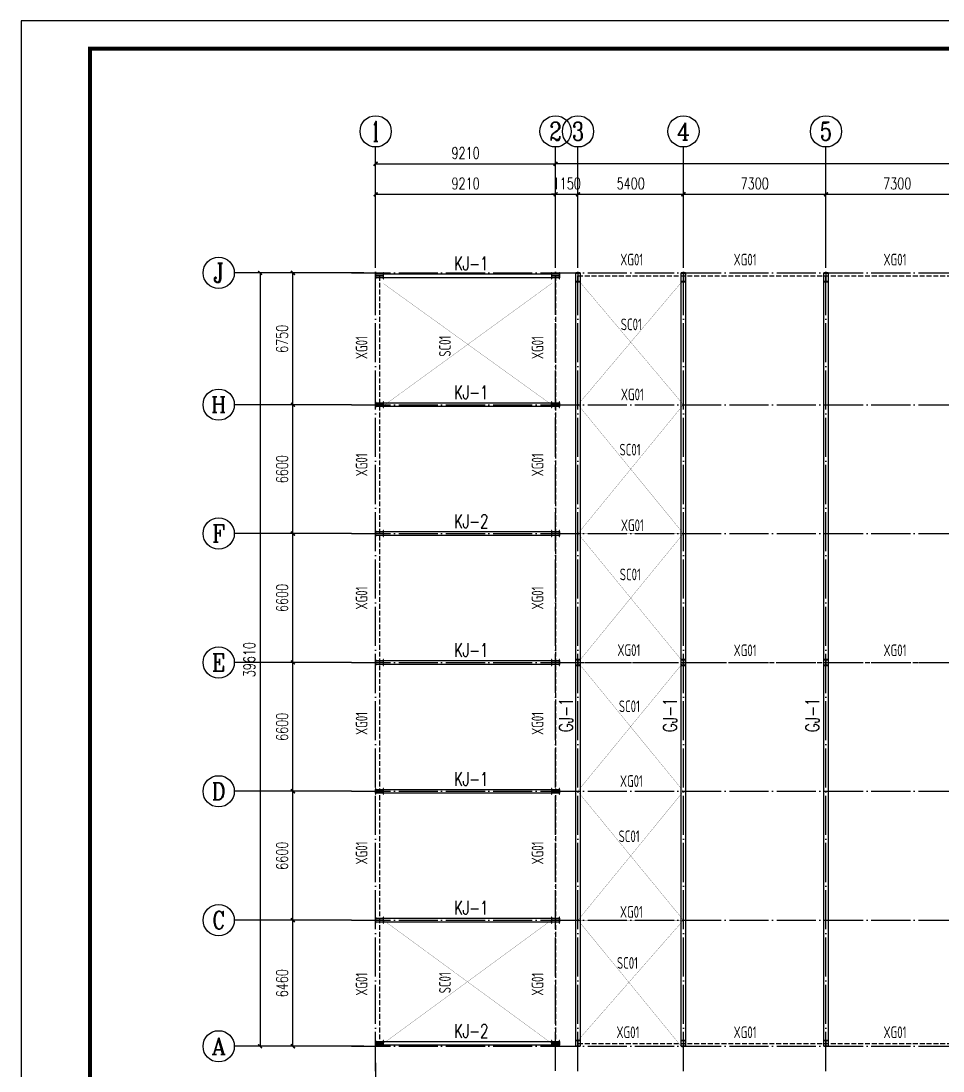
# Model space of a CAD drawing. Extents: x -89996 to 1006241, y -2176 to 440573.
# Drawn here: x 90043 to 137254, y 28047 to 81824 of the extents above; entities that cross this region are included whole.
import ezdxf
from ezdxf.enums import TextEntityAlignment as Align

# ---------------------------------------------------------------- set-up
doc = ezdxf.new("R2010")
doc.units = 0
doc.header["$LTSCALE"] = 1000
doc.header["$MEASUREMENT"] = 0
doc.linetypes.add('DASH', pattern=[0.35, 0.25, -0.1])
doc.linetypes.add('DOTE', pattern=[2.42, 2, -0.2, 0.02, -0.2])
for name, color, linetype in [('AXIS', 3, 'Continuous'), ('AXIS_TEXT', 7, 'Continuous'), ('DOTE', 1, 'DOTE'), ('GL', 150, 'Continuous'), ('GZ', 50, 'Continuous'), ('NUM', 7, 'Continuous'), ('PUB_TEXT', 7, 'Continuous'), ('PUB_TITLE', 4, 'Continuous'), ('SC', 3, 'Continuous'), ('WALL', 9, 'Continuous'), ('XG', 6, 'Continuous')]:
    doc.layers.add(name, color=color, linetype=linetype)
doc.styles.add('_TCH_AXIS', font='COMPLEX', dxfattribs={"bigfont": 'GBCBIG'})
doc.styles.add('_TCH_DIM', font='SIMPLEX', dxfattribs={"bigfont": 'GBCBIG'})
doc.styles.add('_TCH_DIM_T3', font='SIMPLEX', dxfattribs={"width": 0.705882, "bigfont": 'GBCBIG'})
doc.styles.add('COMPLEX', font='COMPLEX')
doc.styles.add('TSSD_Norm', font='tssdeng.shx', dxfattribs={"bigfont": 'hztxt.shx'})
doc.dimstyles.new('_TCH_ARCH&&200', dxfattribs={"dimtxt": 595, "dimasz": 200, "dimexe": 500, "dimexo": 600, "dimgap": 252.5, "dimtad": 1, "dimdec": 0, "dimzin": 0, "dimdsep": 46, "dimtxsty": '_TCH_DIM_T3', "dimblk": 'ARCHTICK', "dimcen": 0.09, "dimclrt": 7, "dimazin": 2, "dimtfac": 1, "dimtdec": 0, "dimtix": 1, "dimtmove": 2, "dimatfit": 3, "dimfxl": 0, "dimtolj": 1, "dimtzin": 0, "dimarcsym": 0})
doc.dimstyles.new('TCH-200-1', dxfattribs={"dimtxt": 595, "dimasz": 200, "dimexe": 500, "dimexo": 600, "dimgap": 252.5, "dimtad": 1, "dimdec": 0, "dimzin": 0, "dimdsep": 46, "dimtxsty": '_TCH_DIM_T3', "dimblk": 'ARCHTICK', "dimcen": 0.09, "dimclrd": 3, "dimclre": 3, "dimclrt": 7, "dimazin": 2, "dimtfac": 1, "dimtdec": 0, "dimtix": 1, "dimtmove": 2, "dimatfit": 3, "dimfxl": 0, "dimtolj": 1, "dimtzin": 0, "dimarcsym": 0})

# ---------------------------------------------------------------- blocks, each defined once
blk = doc.blocks.new('_ArchTick')
at = {"color": 0, "linetype": 'ByBlock', "const_width": 0.4}
blk.add_lwpolyline([(-0.5, -0.5), (0.5, 0.5)], dxfattribs=at)
blk = doc.blocks.new('*D325')
at = {"layer": 'Defpoints', "color": 0, "transparency": 16777216}
for p in [(108203, 68922), (102287, 29313), (108203, 29313)]:
    blk.add_point(p, dxfattribs=at)
at = {"layer": 'WALL', "color": 3, "lineweight": -2, "transparency": 16777216}
for p, q in [((107603, 68922), (101787, 68922)), ((102287, 68922), (102287, 29313)), ((107603, 29313), (101787, 29313))]:
    blk.add_line(p, q, dxfattribs=at)
at = {"layer": 'WALL', "color": 3, "lineweight": -2, "transparency": 16777216, "xscale": 200, "yscale": 200, "zscale": 200}
for p, rotation in [((102287, 68922), 90), ((102287, 29313), 270)]:
    blk.add_blockref('_ArchTick', p, dxfattribs=dict(at, rotation=rotation))
at = {"layer": 'WALL', "color": 7, "transparency": 16777216, "insert": (101737, 49117), "char_height": 595, "attachment_point": 5, "rotation": 90, "style": '_TCH_DIM_T3'}
blk.add_mtext('\\A1;39610', dxfattribs=at)
blk = doc.blocks.new('*D326')
at = {"layer": 'Defpoints', "color": 0, "transparency": 16777216}
for p in [(108203, 29073), (196723, 29073), (196723, 23164)]:
    blk.add_point(p, dxfattribs=at)
at = {"layer": 'WALL', "color": 3, "lineweight": -2, "transparency": 16777216}
for p, q in [((108203, 28473), (108203, 22664)), ((196723, 28473), (196723, 22664)), ((108203, 23164), (196723, 23164))]:
    blk.add_line(p, q, dxfattribs=at)
at = {"layer": 'WALL', "color": 3, "lineweight": -2, "transparency": 16777216, "xscale": 200, "yscale": 200, "zscale": 200, "rotation": 180}
blk.add_blockref('_ArchTick', (108203, 23164), dxfattribs=at)
at = {"layer": 'WALL', "color": 3, "lineweight": -2, "transparency": 16777216, "xscale": 200, "yscale": 200, "zscale": 200}
blk.add_blockref('_ArchTick', (196723, 23164), dxfattribs=at)
at = {"layer": 'WALL', "color": 7, "transparency": 16777216, "insert": (152463, 23714), "char_height": 595, "attachment_point": 5, "style": '_TCH_DIM_T3'}
blk.add_mtext('\\A1;88520', dxfattribs=at)
blk = doc.blocks.new('*D328')
at = {"layer": 'Defpoints', "color": 0, "transparency": 16777216}
for p in [(117413, 74511), (108203, 69195), (117413, 69023)]:
    blk.add_point(p, dxfattribs=at)
at = {"layer": 'WALL', "color": 3, "lineweight": -2, "transparency": 16777216}
for p, q in [((108203, 69795), (108203, 75011)), ((117413, 69623), (117413, 75011)), ((108203, 74511), (117413, 74511))]:
    blk.add_line(p, q, dxfattribs=at)
at = {"layer": 'WALL', "color": 3, "lineweight": -2, "transparency": 16777216, "xscale": 200, "yscale": 200, "zscale": 200, "rotation": 180}
blk.add_blockref('_ArchTick', (108203, 74511), dxfattribs=at)
at = {"layer": 'WALL', "color": 3, "lineweight": -2, "transparency": 16777216, "xscale": 200, "yscale": 200, "zscale": 200}
blk.add_blockref('_ArchTick', (117413, 74511), dxfattribs=at)
at = {"layer": 'WALL', "color": 7, "transparency": 16777216, "insert": (112808, 75061), "char_height": 595, "attachment_point": 5, "style": '_TCH_DIM_T3'}
blk.add_mtext('\\A1;9210', dxfattribs=at)
blk = doc.blocks.new('*D329')
at = {"layer": 'Defpoints', "color": 0, "transparency": 16777216}
for p in [(117413, 74511), (117413, 69023), (196723, 69263)]:
    blk.add_point(p, dxfattribs=at)
at = {"layer": 'WALL', "color": 3, "lineweight": -2, "transparency": 16777216}
for p, q in [((117413, 69623), (117413, 75011)), ((196723, 69863), (196723, 75011)), ((196723, 74511), (117413, 74511))]:
    blk.add_line(p, q, dxfattribs=at)
at = {"layer": 'WALL', "color": 3, "lineweight": -2, "transparency": 16777216, "xscale": 200, "yscale": 200, "zscale": 200, "rotation": 180}
blk.add_blockref('_ArchTick', (117413, 74511), dxfattribs=at)
at = {"layer": 'WALL', "color": 3, "lineweight": -2, "transparency": 16777216, "xscale": 200, "yscale": 200, "zscale": 200}
blk.add_blockref('_ArchTick', (196723, 74511), dxfattribs=at)
at = {"layer": 'WALL', "color": 7, "transparency": 16777216, "insert": (157068, 75061), "char_height": 595, "attachment_point": 5, "style": '_TCH_DIM_T3'}
blk.add_mtext('\\A1;79310', dxfattribs=at)
blk = doc.blocks.new('_AXISO')
blk.add_circle((0, 0), 0.5)
at = {"layer": 'AXIS_TEXT', "style": 'COMPLEX', "width": 1.041667}
blk.add_attdef('A', text='', height=0.56, dxfattribs=at).set_placement((-0.25, -0.28), (0.25, -0.28), align=Align.FIT)
blk = doc.blocks.new('*D3058')
at = {"layer": 'AXIS', "color": 0, "lineweight": -2, "transparency": 16777216}
for p, q in [((8837, 49335), (8837, 52285)), ((18048, 49335), (18048, 52285)), ((8837, 51785), (18048, 51785))]:
    blk.add_line(p, q, dxfattribs=at)
at = {"layer": 'Defpoints', "color": 0, "transparency": 16777216}
for p in [(18048, 51785), (8837, 48735), (18048, 48735)]:
    blk.add_point(p, dxfattribs=at)
at = {"layer": 'AXIS', "color": 0, "lineweight": -2, "transparency": 16777216, "xscale": 200, "yscale": 200, "zscale": 200, "rotation": 180}
blk.add_blockref('_ArchTick', (8837, 51785), dxfattribs=at)
at = {"layer": 'AXIS', "color": 0, "lineweight": -2, "transparency": 16777216, "xscale": 200, "yscale": 200, "zscale": 200}
blk.add_blockref('_ArchTick', (18048, 51785), dxfattribs=at)
at = {"layer": 'AXIS', "color": 7, "transparency": 16777216, "insert": (13443, 52335), "char_height": 595, "attachment_point": 5, "style": '_TCH_DIM_T3'}
blk.add_mtext('\\A1;9210', dxfattribs=at)
blk = doc.blocks.new('*D3059')
at = {"layer": 'AXIS', "color": 0, "lineweight": -2, "transparency": 16777216}
for p, q in [((18048, 49335), (18048, 52285)), ((19197, 49335), (19197, 52285)), ((18048, 51785), (17848, 51785)), ((18048, 51785), (19197, 51785)), ((19197, 51785), (19397, 51785))]:
    blk.add_line(p, q, dxfattribs=at)
at = {"layer": 'Defpoints', "color": 0, "transparency": 16777216}
for p in [(19197, 51785), (18048, 48735), (19197, 48735)]:
    blk.add_point(p, dxfattribs=at)
at = {"layer": 'AXIS', "color": 0, "lineweight": -2, "transparency": 16777216, "xscale": 200, "yscale": 200, "zscale": 200}
blk.add_blockref('_ArchTick', (18048, 51785), dxfattribs=at)
at = {"layer": 'AXIS', "color": 0, "lineweight": -2, "transparency": 16777216, "xscale": 200, "yscale": 200, "zscale": 200, "rotation": 180}
blk.add_blockref('_ArchTick', (19197, 51785), dxfattribs=at)
at = {"layer": 'AXIS', "color": 7, "transparency": 16777216, "insert": (18623, 52335), "char_height": 595, "attachment_point": 5, "style": '_TCH_DIM_T3'}
blk.add_mtext('\\A1;1150', dxfattribs=at)
blk = doc.blocks.new('*D3060')
at = {"layer": 'AXIS', "color": 0, "lineweight": -2, "transparency": 16777216}
for p, q in [((19197, 49335), (19197, 52285)), ((24597, 49335), (24597, 52285)), ((19197, 51785), (24597, 51785))]:
    blk.add_line(p, q, dxfattribs=at)
at = {"layer": 'Defpoints', "color": 0, "transparency": 16777216}
for p in [(24597, 51785), (19197, 48735), (24597, 48735)]:
    blk.add_point(p, dxfattribs=at)
at = {"layer": 'AXIS', "color": 0, "lineweight": -2, "transparency": 16777216, "xscale": 200, "yscale": 200, "zscale": 200, "rotation": 180}
blk.add_blockref('_ArchTick', (19197, 51785), dxfattribs=at)
at = {"layer": 'AXIS', "color": 0, "lineweight": -2, "transparency": 16777216, "xscale": 200, "yscale": 200, "zscale": 200}
blk.add_blockref('_ArchTick', (24597, 51785), dxfattribs=at)
at = {"layer": 'AXIS', "color": 7, "transparency": 16777216, "insert": (21897, 52335), "char_height": 595, "attachment_point": 5, "style": '_TCH_DIM_T3'}
blk.add_mtext('\\A1;5400', dxfattribs=at)
blk = doc.blocks.new('*D3061')
at = {"layer": 'AXIS', "color": 0, "lineweight": -2, "transparency": 16777216}
for p, q in [((24597, 49335), (24597, 52285)), ((31897, 49335), (31897, 52285)), ((24597, 51785), (31897, 51785))]:
    blk.add_line(p, q, dxfattribs=at)
at = {"layer": 'Defpoints', "color": 0, "transparency": 16777216}
for p in [(31897, 51785), (24597, 48735), (31897, 48735)]:
    blk.add_point(p, dxfattribs=at)
at = {"layer": 'AXIS', "color": 0, "lineweight": -2, "transparency": 16777216, "xscale": 200, "yscale": 200, "zscale": 200, "rotation": 180}
blk.add_blockref('_ArchTick', (24597, 51785), dxfattribs=at)
at = {"layer": 'AXIS', "color": 0, "lineweight": -2, "transparency": 16777216, "xscale": 200, "yscale": 200, "zscale": 200}
blk.add_blockref('_ArchTick', (31897, 51785), dxfattribs=at)
at = {"layer": 'AXIS', "color": 7, "transparency": 16777216, "insert": (28247, 52335), "char_height": 595, "attachment_point": 5, "style": '_TCH_DIM_T3'}
blk.add_mtext('\\A1;7300', dxfattribs=at)
blk = doc.blocks.new('*D3062')
at = {"layer": 'AXIS', "color": 0, "lineweight": -2, "transparency": 16777216}
for p, q in [((31897, 49335), (31897, 52285)), ((39197, 49335), (39197, 52285)), ((31897, 51785), (39197, 51785))]:
    blk.add_line(p, q, dxfattribs=at)
at = {"layer": 'Defpoints', "color": 0, "transparency": 16777216}
for p in [(39197, 51785), (31897, 48735), (39197, 48735)]:
    blk.add_point(p, dxfattribs=at)
at = {"layer": 'AXIS', "color": 0, "lineweight": -2, "transparency": 16777216, "xscale": 200, "yscale": 200, "zscale": 200, "rotation": 180}
blk.add_blockref('_ArchTick', (31897, 51785), dxfattribs=at)
at = {"layer": 'AXIS', "color": 0, "lineweight": -2, "transparency": 16777216, "xscale": 200, "yscale": 200, "zscale": 200}
blk.add_blockref('_ArchTick', (39197, 51785), dxfattribs=at)
at = {"layer": 'AXIS', "color": 7, "transparency": 16777216, "insert": (35547, 52335), "char_height": 595, "attachment_point": 5, "style": '_TCH_DIM_T3'}
blk.add_mtext('\\A1;7300', dxfattribs=at)
blk = doc.blocks.new('*D3071')
at = {"layer": 'AXIS', "color": 0, "lineweight": -2, "transparency": 16777216}
for p, q in [((6998, 14608), (4100, 14608)), ((4600, 8148), (4600, 14608)), ((6998, 8148), (4100, 8148))]:
    blk.add_line(p, q, dxfattribs=at)
at = {"layer": 'Defpoints', "color": 0, "transparency": 16777216}
for p in [(4600, 14608), (7598, 14608), (7598, 8148)]:
    blk.add_point(p, dxfattribs=at)
at = {"layer": 'AXIS', "color": 0, "lineweight": -2, "transparency": 16777216, "xscale": 200, "yscale": 200, "zscale": 200}
for p, rotation in [((4600, 14608), 90), ((4600, 8148), 270)]:
    blk.add_blockref('_ArchTick', p, dxfattribs=dict(at, rotation=rotation))
at = {"layer": 'AXIS', "color": 7, "transparency": 16777216, "insert": (4050, 11378), "char_height": 595, "attachment_point": 5, "rotation": 90, "style": '_TCH_DIM_T3'}
blk.add_mtext('\\A1;6460', dxfattribs=at)
blk = doc.blocks.new('*D3072')
at = {"layer": 'AXIS', "color": 0, "lineweight": -2, "transparency": 16777216}
for p, q in [((6998, 21208), (4100, 21208)), ((4600, 14608), (4600, 21208)), ((6998, 14608), (4100, 14608))]:
    blk.add_line(p, q, dxfattribs=at)
at = {"layer": 'Defpoints', "color": 0, "transparency": 16777216}
for p in [(4600, 21208), (7598, 21208), (7598, 14608)]:
    blk.add_point(p, dxfattribs=at)
at = {"layer": 'AXIS', "color": 0, "lineweight": -2, "transparency": 16777216, "xscale": 200, "yscale": 200, "zscale": 200}
for p, rotation in [((4600, 21208), 90), ((4600, 14608), 270)]:
    blk.add_blockref('_ArchTick', p, dxfattribs=dict(at, rotation=rotation))
at = {"layer": 'AXIS', "color": 7, "transparency": 16777216, "insert": (4050, 17908), "char_height": 595, "attachment_point": 5, "rotation": 90, "style": '_TCH_DIM_T3'}
blk.add_mtext('\\A1;6600', dxfattribs=at)
blk = doc.blocks.new('*D3073')
at = {"layer": 'AXIS', "color": 0, "lineweight": -2, "transparency": 16777216}
for p, q in [((6998, 27808), (4100, 27808)), ((4600, 21208), (4600, 27808)), ((6998, 21208), (4100, 21208))]:
    blk.add_line(p, q, dxfattribs=at)
at = {"layer": 'Defpoints', "color": 0, "transparency": 16777216}
for p in [(4600, 27808), (7598, 27808), (7598, 21208)]:
    blk.add_point(p, dxfattribs=at)
at = {"layer": 'AXIS', "color": 0, "lineweight": -2, "transparency": 16777216, "xscale": 200, "yscale": 200, "zscale": 200}
for p, rotation in [((4600, 27808), 90), ((4600, 21208), 270)]:
    blk.add_blockref('_ArchTick', p, dxfattribs=dict(at, rotation=rotation))
at = {"layer": 'AXIS', "color": 7, "transparency": 16777216, "insert": (4050, 24508), "char_height": 595, "attachment_point": 5, "rotation": 90, "style": '_TCH_DIM_T3'}
blk.add_mtext('\\A1;6600', dxfattribs=at)
blk = doc.blocks.new('*D3074')
at = {"layer": 'AXIS', "color": 0, "lineweight": -2, "transparency": 16777216}
for p, q in [((6998, 34408), (4100, 34408)), ((4600, 27808), (4600, 34408)), ((6998, 27808), (4100, 27808))]:
    blk.add_line(p, q, dxfattribs=at)
at = {"layer": 'Defpoints', "color": 0, "transparency": 16777216}
for p in [(4600, 34408), (7598, 34408), (7598, 27808)]:
    blk.add_point(p, dxfattribs=at)
at = {"layer": 'AXIS', "color": 0, "lineweight": -2, "transparency": 16777216, "xscale": 200, "yscale": 200, "zscale": 200}
for p, rotation in [((4600, 34408), 90), ((4600, 27808), 270)]:
    blk.add_blockref('_ArchTick', p, dxfattribs=dict(at, rotation=rotation))
at = {"layer": 'AXIS', "color": 7, "transparency": 16777216, "insert": (4050, 31108), "char_height": 595, "attachment_point": 5, "rotation": 90, "style": '_TCH_DIM_T3'}
blk.add_mtext('\\A1;6600', dxfattribs=at)
blk = doc.blocks.new('*D3075')
at = {"layer": 'AXIS', "color": 0, "lineweight": -2, "transparency": 16777216}
for p, q in [((6998, 41008), (4100, 41008)), ((4600, 34408), (4600, 41008)), ((6998, 34408), (4100, 34408))]:
    blk.add_line(p, q, dxfattribs=at)
at = {"layer": 'Defpoints', "color": 0, "transparency": 16777216}
for p in [(4600, 41008), (7598, 41008), (7598, 34408)]:
    blk.add_point(p, dxfattribs=at)
at = {"layer": 'AXIS', "color": 0, "lineweight": -2, "transparency": 16777216, "xscale": 200, "yscale": 200, "zscale": 200}
for p, rotation in [((4600, 41008), 90), ((4600, 34408), 270)]:
    blk.add_blockref('_ArchTick', p, dxfattribs=dict(at, rotation=rotation))
at = {"layer": 'AXIS', "color": 7, "transparency": 16777216, "insert": (4050, 37708), "char_height": 595, "attachment_point": 5, "rotation": 90, "style": '_TCH_DIM_T3'}
blk.add_mtext('\\A1;6600', dxfattribs=at)
blk = doc.blocks.new('*D3076')
at = {"layer": 'AXIS', "color": 0, "lineweight": -2, "transparency": 16777216}
for p, q in [((6998, 47758), (4100, 47758)), ((4600, 41008), (4600, 47758)), ((6998, 41008), (4100, 41008))]:
    blk.add_line(p, q, dxfattribs=at)
at = {"layer": 'Defpoints', "color": 0, "transparency": 16777216}
for p in [(4600, 47758), (7598, 47758), (7598, 41008)]:
    blk.add_point(p, dxfattribs=at)
at = {"layer": 'AXIS', "color": 0, "lineweight": -2, "transparency": 16777216, "xscale": 200, "yscale": 200, "zscale": 200}
for p, rotation in [((4600, 47758), 90), ((4600, 41008), 270)]:
    blk.add_blockref('_ArchTick', p, dxfattribs=dict(at, rotation=rotation))
at = {"layer": 'AXIS', "color": 7, "transparency": 16777216, "insert": (4050, 44383), "char_height": 595, "attachment_point": 5, "rotation": 90, "style": '_TCH_DIM_T3'}
blk.add_mtext('\\A1;6750', dxfattribs=at)
blk = doc.blocks.new('A$C39280D4C')
at = {"layer": 'AXIS'}
for p, q in [((8837.4, 48734.6), (8837.4, 54206)), ((18047.6, 48734.6), (18047.6, 54206)), ((19197.4, 48734.6), (19197.4, 54206)), ((24597.4, 48734.6), (24597.4, 54206)), ((31897.4, 48734.6), (31897.4, 54206)), ((7597.7, 47757.8), (1600.3, 47757.8)), ((7597.7, 41007.8), (1600.3, 41007.8)), ((7597.7, 34407.8), (1600.3, 34407.8)), ((7597.7, 27807.8), (1600.3, 27807.8)), ((7597.7, 21207.8), (1600.3, 21207.8)), ((7597.7, 14607.8), (1600.3, 14607.8)), ((7597.7, 8147.8), (1600.3, 8147.8))]:
    blk.add_line(p, q, dxfattribs=at)
at = {"layer": 'DOTE'}
for p, q in [((8837.4, 6881), (8837.4, 48734.6)), ((18047.6, 6883.2), (18047.6, 48734.6)), ((19197.4, 6881), (19197.4, 48734.6)), ((24597.4, 6881), (24597.4, 48734.6)), ((31897.4, 6881), (31897.4, 48734.6)), ((7597.4, 47757.8), (98597.4, 47757.8)), ((7597.4, 41007.8), (98597.4, 41007.8)), ((7597.4, 34407.8), (98597.4, 34407.8)), ((7597.4, 27807.8), (98597.4, 27807.8)), ((7597.4, 21207.8), (98597.4, 21207.8)), ((7597.4, 14607.8), (98597.4, 14607.8)), ((7597.4, 8147.8), (98597.4, 8147.8))]:
    blk.add_line(p, q, dxfattribs=at)
at = {"layer": 'GZ'}
for points in [[(8837.4, 47757.5), (8837.4, 47457.5), (8847.4, 47457.5), (8847.4, 47600.7), (8852.4, 47604.5), (9222.8, 47604.5), (9227.4, 47600.7), (9227.4, 47457.5), (9237.4, 47457.5), (9237.4, 47757.5), (9227.4, 47757.5), (9227.4, 47614.5), (9222.9, 47610.5), (8852.4, 47610.5), (8847.4, 47614.5), (8847.4, 47757.5), (8837.4, 47757.5)], [(17847.4, 47757.5), (17847.4, 47457.5), (17857.4, 47457.5), (17857.4, 47600.7), (17862.4, 47604.5), (18232.8, 47604.5), (18237.4, 47600.7), (18237.4, 47457.5), (18247.4, 47457.5), (18247.4, 47757.5), (18237.4, 47757.5), (18237.4, 47614.5), (18232.9, 47610.5), (17862.4, 47610.5), (17857.4, 47614.5), (17857.4, 47757.5), (17847.4, 47757.5)], [(19307.4, 47757.8), (19087.4, 47757.8), (19087.4, 47747.8), (19190.6, 47747.8), (19194.4, 47742.8), (19194.4, 47322.4), (19190.6, 47317.8), (19087.4, 47317.8), (19087.4, 47307.8), (19307.4, 47307.8), (19307.4, 47317.8), (19204.4, 47317.8), (19200.4, 47322.3), (19200.4, 47742.8), (19204.4, 47747.8), (19307.4, 47747.8), (19307.4, 47757.8)], [(24707.4, 47757.8), (24487.4, 47757.8), (24487.4, 47747.8), (24590.6, 47747.8), (24594.4, 47742.8), (24594.4, 47322.4), (24590.6, 47317.8), (24487.4, 47317.8), (24487.4, 47307.8), (24707.4, 47307.8), (24707.4, 47317.8), (24604.4, 47317.8), (24600.4, 47322.3), (24600.4, 47742.8), (24604.4, 47747.8), (24707.4, 47747.8), (24707.4, 47757.8)], [(32007.4, 47757.8), (31787.4, 47757.8), (31787.4, 47747.8), (31890.6, 47747.8), (31894.4, 47742.8), (31894.4, 47322.4), (31890.6, 47317.8), (31787.4, 47317.8), (31787.4, 47307.8), (32007.4, 47307.8), (32007.4, 47317.8), (31904.4, 47317.8), (31900.4, 47322.3), (31900.4, 47742.8), (31904.4, 47747.8), (32007.4, 47747.8), (32007.4, 47757.8)], [(8837.4, 41157.8), (8837.4, 40857.8), (8847.4, 40857.8), (8847.4, 41000.9), (8852.4, 41004.8), (9222.8, 41004.8), (9227.4, 41000.9), (9227.4, 40857.8), (9237.4, 40857.8), (9237.4, 41157.8), (9227.4, 41157.8), (9227.4, 41014.8), (9222.9, 41010.8), (8852.4, 41010.8), (8847.4, 41014.8), (8847.4, 41157.8), (8837.4, 41157.8)], [(17847.4, 41157.8), (17847.4, 40857.8), (17857.4, 40857.8), (17857.4, 41000.9), (17862.4, 41004.8), (18232.8, 41004.8), (18237.4, 41000.9), (18237.4, 40857.8), (18247.4, 40857.8), (18247.4, 41157.8), (18237.4, 41157.8), (18237.4, 41014.8), (18232.9, 41010.8), (17862.4, 41010.8), (17857.4, 41014.8), (17857.4, 41157.8), (17847.4, 41157.8)], [(8837.4, 34557.8), (8837.4, 34257.8), (8847.4, 34257.8), (8847.4, 34400.9), (8852.4, 34404.8), (9222.8, 34404.8), (9227.4, 34400.9), (9227.4, 34257.8), (9237.4, 34257.8), (9237.4, 34557.8), (9227.4, 34557.8), (9227.4, 34414.8), (9222.9, 34410.8), (8852.4, 34410.8), (8847.4, 34414.8), (8847.4, 34557.8), (8837.4, 34557.8)], [(17847.4, 34557.8), (17847.4, 34257.8), (17857.4, 34257.8), (17857.4, 34400.9), (17862.4, 34404.8), (18232.8, 34404.8), (18237.4, 34400.9), (18237.4, 34257.8), (18247.4, 34257.8), (18247.4, 34557.8), (18237.4, 34557.8), (18237.4, 34414.8), (18232.9, 34410.8), (17862.4, 34410.8), (17857.4, 34414.8), (17857.4, 34557.8), (17847.4, 34557.8)], [(8837.4, 27957.8), (8837.4, 27657.8), (8847.4, 27657.8), (8847.4, 27800.9), (8852.4, 27804.8), (9222.8, 27804.8), (9227.4, 27800.9), (9227.4, 27657.8), (9237.4, 27657.8), (9237.4, 27957.8), (9227.4, 27957.8), (9227.4, 27814.8), (9222.9, 27810.8), (8852.4, 27810.8), (8847.4, 27814.8), (8847.4, 27957.8), (8837.4, 27957.8)], [(17847.4, 27957.8), (17847.4, 27657.8), (17857.4, 27657.8), (17857.4, 27800.9), (17862.4, 27804.8), (18232.8, 27804.8), (18237.4, 27800.9), (18237.4, 27657.8), (18247.4, 27657.8), (18247.4, 27957.8), (18237.4, 27957.8), (18237.4, 27814.8), (18232.9, 27810.8), (17862.4, 27810.8), (17857.4, 27814.8), (17857.4, 27957.8), (17847.4, 27957.8)], [(19307.4, 27958.1), (19087.4, 27958.1), (19087.4, 27948.1), (19190.6, 27948.1), (19194.4, 27943.1), (19194.4, 27672.7), (19190.6, 27668.1), (19087.4, 27668.1), (19087.4, 27658.1), (19307.4, 27658.1), (19307.4, 27668.1), (19204.4, 27668.1), (19200.4, 27672.5), (19200.4, 27943.1), (19204.4, 27948.1), (19307.4, 27948.1), (19307.4, 27958.1)], [(24707.4, 27958.1), (24487.4, 27958.1), (24487.4, 27948.1), (24590.6, 27948.1), (24594.4, 27943.1), (24594.4, 27672.7), (24590.6, 27668.1), (24487.4, 27668.1), (24487.4, 27658.1), (24707.4, 27658.1), (24707.4, 27668.1), (24604.4, 27668.1), (24600.4, 27672.5), (24600.4, 27943.1), (24604.4, 27948.1), (24707.4, 27948.1), (24707.4, 27958.1)], [(32007.4, 27958.1), (31787.4, 27958.1), (31787.4, 27948.1), (31890.6, 27948.1), (31894.4, 27943.1), (31894.4, 27672.7), (31890.6, 27668.1), (31787.4, 27668.1), (31787.4, 27658.1), (32007.4, 27658.1), (32007.4, 27668.1), (31904.4, 27668.1), (31900.4, 27672.5), (31900.4, 27943.1), (31904.4, 27948.1), (32007.4, 27948.1), (32007.4, 27958.1)], [(8837.4, 21357.8), (8837.4, 21057.8), (8847.4, 21057.8), (8847.4, 21200.9), (8852.4, 21204.8), (9222.8, 21204.8), (9227.4, 21200.9), (9227.4, 21057.8), (9237.4, 21057.8), (9237.4, 21357.8), (9227.4, 21357.8), (9227.4, 21214.8), (9222.9, 21210.8), (8852.4, 21210.8), (8847.4, 21214.8), (8847.4, 21357.8), (8837.4, 21357.8)], [(17847.4, 21357.8), (17847.4, 21057.8), (17857.4, 21057.8), (17857.4, 21200.9), (17862.4, 21204.8), (18232.8, 21204.8), (18237.4, 21200.9), (18237.4, 21057.8), (18247.4, 21057.8), (18247.4, 21357.8), (18237.4, 21357.8), (18237.4, 21214.8), (18232.9, 21210.8), (17862.4, 21210.8), (17857.4, 21214.8), (17857.4, 21357.8), (17847.4, 21357.8)], [(8837.4, 14757.8), (8837.4, 14457.8), (8847.4, 14457.8), (8847.4, 14600.9), (8852.4, 14604.8), (9222.8, 14604.8), (9227.4, 14600.9), (9227.4, 14457.8), (9237.4, 14457.8), (9237.4, 14757.8), (9227.4, 14757.8), (9227.4, 14614.8), (9222.9, 14610.8), (8852.4, 14610.8), (8847.4, 14614.8), (8847.4, 14757.8), (8837.4, 14757.8)], [(17847.4, 14757.8), (17847.4, 14457.8), (17857.4, 14457.8), (17857.4, 14600.9), (17862.4, 14604.8), (18232.8, 14604.8), (18237.4, 14600.9), (18237.4, 14457.8), (18247.4, 14457.8), (18247.4, 14757.8), (18237.4, 14757.8), (18237.4, 14614.8), (18232.9, 14610.8), (17862.4, 14610.8), (17857.4, 14614.8), (17857.4, 14757.8), (17847.4, 14757.8)], [(8837.4, 8447.8), (8837.4, 8147.8), (8847.4, 8147.8), (8847.4, 8290.9), (8852.4, 8294.8), (9222.8, 8294.8), (9227.4, 8290.9), (9227.4, 8147.8), (9237.4, 8147.8), (9237.4, 8447.8), (9227.4, 8447.8), (9227.4, 8304.8), (9222.9, 8300.8), (8852.4, 8300.8), (8847.4, 8304.8), (8847.4, 8447.8), (8837.4, 8447.8)], [(17847.4, 8447.8), (17847.4, 8147.8), (17857.4, 8147.8), (17857.4, 8290.9), (17862.4, 8294.8), (18232.8, 8294.8), (18237.4, 8290.9), (18237.4, 8147.8), (18247.4, 8147.8), (18247.4, 8447.8), (18237.4, 8447.8), (18237.4, 8304.8), (18232.9, 8300.8), (17862.4, 8300.8), (17857.4, 8304.8), (17857.4, 8447.8), (17847.4, 8447.8)], [(19307.4, 8447.8), (19087.4, 8447.8), (19087.4, 8437.8), (19190.6, 8437.8), (19194.4, 8432.8), (19194.4, 8162.4), (19190.6, 8157.8), (19087.4, 8157.8), (19087.4, 8147.8), (19307.4, 8147.8), (19307.4, 8157.8), (19204.4, 8157.8), (19200.4, 8162.3), (19200.4, 8432.8), (19204.4, 8437.8), (19307.4, 8437.8), (19307.4, 8447.8)], [(24707.4, 8447.8), (24487.4, 8447.8), (24487.4, 8437.8), (24590.6, 8437.8), (24594.4, 8432.8), (24594.4, 8162.4), (24590.6, 8157.8), (24487.4, 8157.8), (24487.4, 8147.8), (24707.4, 8147.8), (24707.4, 8157.8), (24604.4, 8157.8), (24600.4, 8162.3), (24600.4, 8432.8), (24604.4, 8437.8), (24707.4, 8437.8), (24707.4, 8447.8)], [(32007.4, 8447.8), (31787.4, 8447.8), (31787.4, 8437.8), (31890.6, 8437.8), (31894.4, 8432.8), (31894.4, 8162.4), (31890.6, 8157.8), (31787.4, 8157.8), (31787.4, 8147.8), (32007.4, 8147.8), (32007.4, 8157.8), (31904.4, 8157.8), (31900.4, 8162.3), (31900.4, 8432.8), (31904.4, 8437.8), (32007.4, 8437.8), (32007.4, 8447.8)]]:
    blk.add_lwpolyline(points, close=True, dxfattribs=at)
at = {"layer": 'AXIS'}
ref = blk.add_blockref('_AXISO', (8837.4, 55006), dxfattribs=dict(at, xscale=1600, yscale=1600, zscale=1600))
ref.add_attrib('A', '1', dxfattribs={"layer": 'AXIS_TEXT', "height": 1029.4, "style": '_TCH_AXIS'}).set_placement((8616.8, 54491.3), (9058, 54491.3), align=Align.FIT)
ref = blk.add_blockref('_AXISO', (18047.6, 55006), dxfattribs=dict(at, xscale=1600, yscale=1600, zscale=1600))
ref.add_attrib('A', '2', dxfattribs={"layer": 'AXIS_TEXT', "height": 931.9, "style": '_TCH_AXIS'}).set_placement((17737, 54540), (18358.2, 54540), align=Align.FIT)
ref = blk.add_blockref('_AXISO', (19197.4, 55006), dxfattribs=dict(at, xscale=1600, yscale=1600, zscale=1600))
ref.add_attrib('A', '3', dxfattribs={"layer": 'AXIS_TEXT', "height": 931.9, "style": '_TCH_AXIS'}).set_placement((18886.8, 54540), (19508.1, 54540), align=Align.FIT)
ref = blk.add_blockref('_AXISO', (24597.4, 55006), dxfattribs=dict(at, xscale=1600, yscale=1600, zscale=1600))
ref.add_attrib('A', '4', dxfattribs={"layer": 'AXIS_TEXT', "height": 890.9, "style": '_TCH_AXIS'}).set_placement((24258, 54560.6), (24936.8, 54560.6), align=Align.FIT)
ref = blk.add_blockref('_AXISO', (31897.4, 55006), dxfattribs=dict(at, xscale=1600, yscale=1600, zscale=1600))
ref.add_attrib('A', '5', dxfattribs={"layer": 'AXIS_TEXT', "height": 931.9, "style": '_TCH_AXIS'}).set_placement((31586.8, 54540), (32208.1, 54540), align=Align.FIT)
ref = blk.add_blockref('_AXISO', (800.3, 47757.8), dxfattribs=dict(at, xscale=1600, yscale=1600, zscale=1600))
ref.add_attrib('A', 'J', dxfattribs={"layer": 'AXIS_TEXT', "height": 992.1, "style": '_TCH_AXIS'}).set_placement((540.4, 47261.7), (1060.1, 47261.7), align=Align.FIT)
ref = blk.add_blockref('_AXISO', (800.3, 41007.8), dxfattribs=dict(at, xscale=1600, yscale=1600, zscale=1600))
ref.add_attrib('A', 'H', dxfattribs={"layer": 'AXIS_TEXT', "height": 811, "style": '_TCH_AXIS'}).set_placement((414.1, 40602.3), (1186.5, 40602.3), align=Align.FIT)
ref = blk.add_blockref('_AXISO', (800.3, 34407.8), dxfattribs=dict(at, xscale=1600, yscale=1600, zscale=1600))
ref.add_attrib('A', 'F', dxfattribs={"layer": 'AXIS_TEXT', "height": 890.9, "style": '_TCH_AXIS'}).set_placement((460.9, 33962.4), (1139.7, 33962.4), align=Align.FIT)
ref = blk.add_blockref('_AXISO', (800.3, 27807.8), dxfattribs=dict(at, xscale=1600, yscale=1600, zscale=1600))
ref.add_attrib('A', 'E', dxfattribs={"layer": 'AXIS_TEXT', "height": 890.9, "style": '_TCH_AXIS'}).set_placement((460.9, 27362.4), (1139.7, 27362.4), align=Align.FIT)
ref = blk.add_blockref('_AXISO', (800.3, 21207.8), dxfattribs=dict(at, xscale=1600, yscale=1600, zscale=1600))
ref.add_attrib('A', 'D', dxfattribs={"layer": 'AXIS_TEXT', "height": 870.5, "style": '_TCH_AXIS'}).set_placement((447.9, 20772.5), (1152.6, 20772.5), align=Align.FIT)
ref = blk.add_blockref('_AXISO', (800.3, 14607.8), dxfattribs=dict(at, xscale=1600, yscale=1600, zscale=1600))
ref.add_attrib('A', 'C', dxfattribs={"layer": 'AXIS_TEXT', "height": 911.4, "style": '_TCH_AXIS'}).set_placement((474.8, 14152.1), (1125.8, 14152.1), align=Align.FIT)
ref = blk.add_blockref('_AXISO', (800.3, 8147.8), dxfattribs=dict(at, xscale=1600, yscale=1600, zscale=1600))
ref.add_attrib('A', 'A', dxfattribs={"layer": 'AXIS_TEXT', "height": 850.4, "style": '_TCH_AXIS'}).set_placement((435.8, 7722.6), (1164.7, 7722.6), align=Align.FIT)
for p1, p2, distance, picture, middle in [((8837.4, 48734.6), (18047.6, 48734.6), 3050, '*D3058', (13442.5, 52334.6)), ((18047.6, 48734.6), (19197.4, 48734.6), 3050, '*D3059', (18622.5, 52334.6)), ((19197.4, 48734.6), (24597.4, 48734.6), 3050, '*D3060', (21897.4, 52334.6)), ((24597.4, 48734.6), (31897.4, 48734.6), 3050, '*D3061', (28247.4, 52334.6)), ((31897.4, 48734.6), (39197.4, 48734.6), 3050, '*D3062', (35547.4, 52334.6)), ((7597.7, 41007.8), (7597.7, 47757.8), 2997.7, '*D3076', (4050, 44382.8)), ((7597.7, 34407.8), (7597.7, 41007.8), 2997.7, '*D3075', (4050, 37707.8)), ((7597.7, 27807.8), (7597.7, 34407.8), 2997.7, '*D3074', (4050, 31107.8)), ((7597.7, 21207.8), (7597.7, 27807.8), 2997.7, '*D3073', (4050, 24507.8)), ((7597.7, 14607.8), (7597.7, 21207.8), 2997.7, '*D3072', (4050, 17907.8)), ((7597.7, 8147.8), (7597.7, 14607.8), 2997.7, '*D3071', (4050, 11377.8))]:
    dim = blk.add_aligned_dim(p1=p1, p2=p2, distance=distance, dimstyle='_TCH_ARCH&&200', dxfattribs=at)
    dim.commit()
    dim.dimension.update_dxf_attribs({"geometry": picture, "text_midpoint": middle})

msp = doc.modelspace()

# ---------------------------------------------------------------- linework, layer by layer
at = {"layer": 'GL'}
for points in [[(118453.12, 29312.84), (118453.12, 68922.84), (118673.12, 68922.58), (118673.12, 29312.58)], [(123853.12, 29312.84), (123853.12, 68922.84), (124073.12, 68922.58), (124073.12, 29312.58)], [(131153.12, 29312.84), (131153.12, 68922.84), (131373.12, 68922.58), (131373.12, 29312.58)]]:
    msp.add_lwpolyline(points, close=True, dxfattribs=at)
at = {"layer": 'PUB_TEXT', "color": 2}
for points in [[(108203.12, 68872.33), (117613.12, 68872.33), (117613.12, 68672.33), (108203.12, 68672.33)], [(108203.12, 62272.58), (117613.12, 62272.58), (117613.12, 62072.58), (108203.12, 62072.58)], [(108203.12, 55672.58), (117613.12, 55672.58), (117613.12, 55472.58), (108203.12, 55472.58)], [(108203.12, 49072.58), (117613.12, 49072.58), (117613.12, 48872.58), (108203.12, 48872.58)], [(108203.12, 42472.58), (117613.12, 42472.58), (117613.12, 42272.58), (108203.12, 42272.58)], [(108203.12, 35872.58), (117613.12, 35872.58), (117613.12, 35672.58), (108203.12, 35672.58)], [(108203.12, 29562.58), (117613.12, 29562.58), (117613.12, 29362.58), (108203.12, 29362.58)]]:
    msp.add_lwpolyline(points, close=True, dxfattribs=at)
at = {"layer": 'PUB_TITLE'}
msp.add_lwpolyline([(90043.05, -2176.39), (238643.05, -2176.39), (238643.05, 81823.61), (90043.05, 81823.61)], close=True, dxfattribs=at)
at = {"layer": 'PUB_TITLE', "const_width": 212.12}
msp.add_lwpolyline([(93578.4, -762.25), (93578.4, 80409.47), (237228.91, 80409.47), (237228.91, -762.25)], close=True, dxfattribs=at)
at = {"layer": 'SC', "const_width": 10}
for points in [[(108606.28, 68372.07), (117213.1, 62172.58)], [(117213.12, 68382.14), (108679.3, 62172.58)], [(123963.12, 68566.17), (118563.12, 62172.24), (123963.12, 55572.66), (118566.19, 48972.66)], [(118563.19, 68572.49), (123963.12, 62172.65), (118563.12, 55572.66), (123963.12, 48972.66), (123963.12, 48972.66)], [(123963.12, 48982.4), (118545.57, 42372.57), (123963.12, 35772.58), (118563.12, 29612.58)], [(118566.19, 48972.66), (123963.12, 42372.57), (118563.12, 35772.58), (123963.12, 29172.58), (123963.12, 29172.58)], [(117213.12, 35778.63), (108603.12, 29462.58)], [(108606.28, 35768.56), (117213.12, 29462.58)]]:
    msp.add_lwpolyline(points, dxfattribs=at)
at = {"layer": 'XG', "linetype": 'DASH'}
for p, q in [((108403.3, 68769.33), (108403.38, 29465.58)), ((117413.3, 68769.33), (117413.38, 29465.58)), ((118563.12, 68772.33), (196610.12, 68772.33)), ((118563.12, 48972.58), (196610.12, 48972.58)), ((118566.12, 29457.66), (196610.12, 29457.66))]:
    msp.add_line(p, q, dxfattribs=at)
at = {"layer": 'XG', "linetype": 'DASH', "const_width": 10}
for points in [[(118563.12, 62172.24), (123963.07, 62172.58)], [(118563.12, 55572.24), (123963.07, 55572.58)], [(118563.12, 42372.24), (123963.07, 42372.58)], [(118563.12, 35772.24), (123963.07, 35772.58)]]:
    msp.add_lwpolyline(points, dxfattribs=at)

# ---------------------------------------------------------------- block references
msp.add_blockref('A$C39280D4C', (99365.7, 21164.79))

# ---------------------------------------------------------------- texts
at = {"layer": 'NUM', "style": 'TSSD_Norm', "width": 0.7}
for p in [(121316.89, 69122.83), (127122.07, 69122.83), (134796.84, 69122.83), (121170.04, 49122.83), (127122.07, 49112.71), (134796.84, 49112.71), (121122.07, 29550.02), (127122.07, 29550.02), (134796.84, 29550.02)]:
    msp.add_text('XG01', height=600, dxfattribs=at).set_placement(p, align=Align.BOTTOM_CENTER)
for s, p in [('SC01', (120756.44, 65985.33)), ('XG01', (120761.18, 62396.87)), ('SC01', (120692.65, 59568.93)), ('XG01', (120761.18, 55696.87)), ('SC01', (120706.27, 53178.13)), ('SC01', (120657.88, 46426.37)), ('XG01', (120712.8, 42596.79)), ('SC01', (120644.27, 39768.85)), ('XG01', (120712.8, 35896.79)), ('SC01', (120559.94, 33282.65))]:
    msp.add_text(s, height=600, dxfattribs=at).set_placement(p)
for p in [(107964.44, 65097.02), (116974.44, 65097.02), (107964.44, 59093.09), (116974.44, 59093.09), (107964.44, 52273.87), (116974.44, 52273.87), (107964.44, 45848.97), (116974.44, 45848.97), (107964.44, 39215.25), (116974.44, 39215.25), (107964.44, 32493.51), (116974.44, 32493.51)]:
    msp.add_text('XG01', height=600, rotation=90, dxfattribs=at).set_placement(p, align=Align.BOTTOM_CENTER)
for p in [(112051.83, 64632.6), (112051.83, 32029.09)]:
    msp.add_text('SC01', height=600, rotation=90, dxfattribs=at).set_placement(p)
at = {"layer": 'PUB_TEXT', "color": 2, "style": '_TCH_DIM', "width": 0.705882}
for s, p in [('KJ-1', (112216.83, 69054.5)), ('KJ-1', (112216.83, 62454.76)), ('KJ-2', (112216.83, 55854.76)), ('KJ-1', (112216.83, 49254.76)), ('KJ-1', (112216.83, 42654.76)), ('KJ-1', (112216.83, 36054.76)), ('KJ-2', (112216.83, 29744.76))]:
    msp.add_text(s, height=700, dxfattribs=at).set_placement(p)
for p in [(118293.51, 45406.77), (123618.59, 45406.77), (130918.59, 45406.77)]:
    msp.add_text('GJ-1', height=700, rotation=90, dxfattribs=at).set_placement(p)

# ---------------------------------------------------------------- dimensions: what is measured, and where the dimension line sits
at = {"layer": 'WALL'}
for base, p1, p2, picture, middle in [((117413.3, 74511.2), (108203.12, 69195.19), (117413.3, 69022.58), '*D328', (112808.21, 75061.2)), ((196723.12, 23164.04), (108203.12, 29072.58), (196723.12, 29072.58), '*D326', (152463.12, 23714.04))]:
    dim = msp.add_linear_dim(base=base, p1=p1, p2=p2, dimstyle='TCH-200-1', dxfattribs=at)
    dim.commit()
    dim.dimension.update_dxf_attribs({"geometry": picture, "text_midpoint": middle})
for base, p1, p2, angle, picture, middle in [((117413.3, 74511.2), (196723.12, 69262.58), (117413.3, 69022.58), 180, '*D329', (157068.21, 75061.2)), ((102286.81, 29312.58), (108203.12, 68922.33), (108203.12, 29312.58), 90, '*D325', (101736.81, 49117.45))]:
    dim = msp.add_linear_dim(base=base, p1=p1, p2=p2, angle=angle, dimstyle='TCH-200-1', dxfattribs=at)
    dim.commit()
    dim.dimension.update_dxf_attribs({"geometry": picture, "text_midpoint": middle})

doc.saveas('drawing.dxf')
